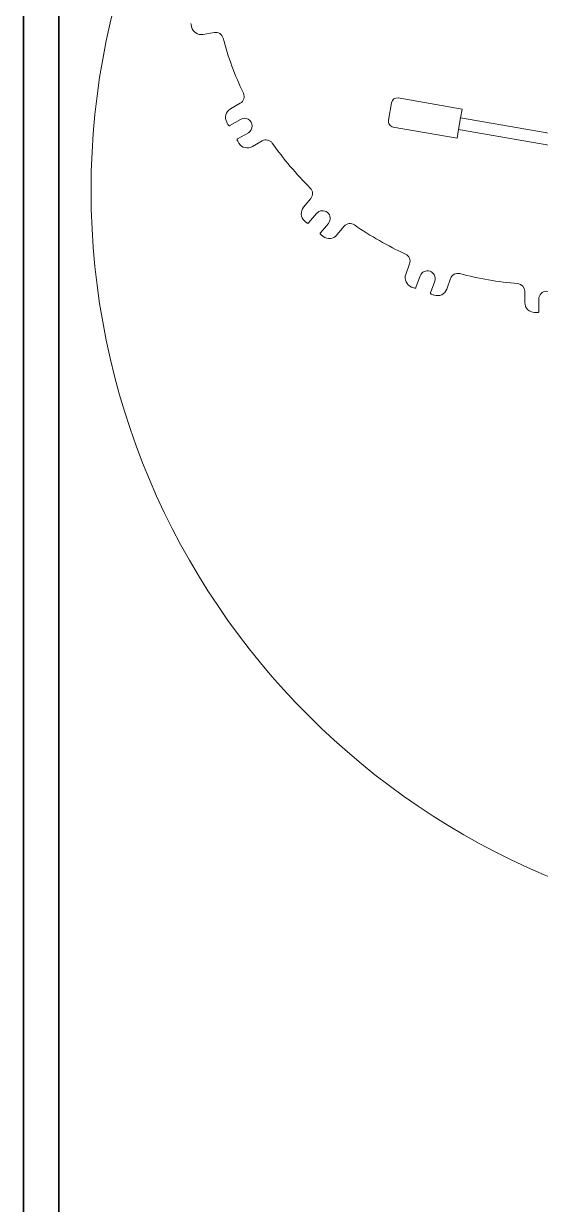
# Model space of a CAD drawing. Header units: inches. Extents: x 20 to 536, y 8 to 344.
# Drawn here: x 20 to 63.9, y 180.4 to 280.5 of the extents above; entities that cross this region are included whole.
import ezdxf

# ---------------------------------------------------------------- set-up
doc = ezdxf.new("R2010")
doc.units = ezdxf.units.IN
doc.header["$LTSCALE"] = 16
doc.header["$MEASUREMENT"] = 0
doc.layers.get('0').update_dxf_attribs({"lineweight": 25})
doc.layers.add('Border', color=7, linetype='Continuous', lineweight=35)
doc.layers.add('Visible', color=7, linetype='Continuous', lineweight=18)

# ---------------------------------------------------------------- blocks, each defined once
blk = doc.blocks.new('Borders 22x34_D')
at = {"layer": 'Border'}
for p, q in [((1.25, 21.5), (1.25, 0.5)), ((1.4375, 0.5), (1.4375, 21.3125))]:
    blk.add_line(p, q, dxfattribs=at)

msp = doc.modelspace()

# ---------------------------------------------------------------- linework, layer by layer
at = {"layer": 'Visible', "linetype": 'Continuous', "lineweight": 18}
for p, q in [((36.18816, 279.77324), (35.24713, 279.60355)), ((37.57421, 273.28628), (38.40046, 273.7676)), ((51.24492, 273.81134), (50.98731, 272.33363)), ((57.24164, 273.27349), (51.82336, 274.21805)), ((56.9411, 271.54949), (57.11284, 272.53463)), ((57.11284, 272.53463), (57.24164, 273.27349)), ((57.11284, 272.53463), (85.61302, 267.56626)), ((38.4266, 272.40564), (37.51862, 271.87671)), ((51.39402, 271.75519), (56.8123, 270.81063)), ((56.8123, 270.81063), (56.9411, 271.54949)), ((85.70525, 266.5351), (56.9411, 271.54949)), ((38.17801, 270.74476), (39.086, 271.27369)), ((40.25784, 270.57914), (39.4316, 270.09783)), ((43.77898, 264.95745), (44.39077, 265.69233)), ((44.88116, 264.42145), (44.20884, 263.61387)), ((45.21561, 262.77572), (45.88793, 263.5833)), ((47.22666, 263.33143), (46.61486, 262.59655)), ((52.45817, 259.25307), (52.78173, 260.15288)), ((53.67721, 259.12636), (53.32164, 258.13753)), ((54.55437, 257.69426), (54.90993, 258.68309)), ((56.25406, 258.90428), (55.93051, 258.00447)), ((62.56496, 256.86116), (62.56125, 257.81736)), ((63.75382, 257.15903), (63.75789, 256.10822))]:
    msp.add_line(p, q, dxfattribs=at)
msp.add_circle((88.73184, 266.37172), 63, dxfattribs=at)
for centre, radius, start, end in [((64.29416, 286.71634), 30.71, 191.6260209, 192.1411114), ((35.09717, 280.43513), 0.845, 192.1411114, 280.2222602), ((36.3044, 279.12864), 0.655, 15.1676899, 100.2222602), ((64.29416, 286.71634), 28.345, 195.1676899, 205.2768304), ((38.07076, 274.33357), 0.655, 300.2222602, 25.2768304), ((51.73749, 273.72547), 0.5, 80.1111301, 170.1111301), ((37.99955, 272.55614), 0.845, 120.2222602, 208.3034089), ((38.7563, 271.83967), 0.655, 300.2222602, 120.2222602), ((64.29416, 286.71634), 30.71, 208.3034089, 208.8184995), ((37.4708, 271.95879), 0.095, 208.8184995, 300.2222602), ((51.47988, 272.24776), 0.5, 170.1111301, 260.1111301), ((38.22583, 270.66268), 0.095, 120.2222602, 211.6260209), ((64.29416, 286.71634), 30.71, 211.6260209, 212.1411114), ((40.58754, 270.01317), 0.655, 35.1676899, 120.2222602), ((39.00626, 270.82798), 0.845, 212.1411114, 300.2222602), ((64.29416, 286.71634), 28.345, 215.1676899, 225.2768304), ((43.88738, 266.11141), 0.655, 320.2222602, 45.2768304), ((44.42839, 264.41681), 0.845, 140.2222602, 228.3034089), ((45.38454, 264.00238), 0.655, 320.2222602, 140.2222602), ((64.29416, 286.71634), 30.71, 228.3034089, 228.8184995), ((44.13582, 263.67465), 0.095, 228.8184995, 320.2222602), ((47.73004, 262.91235), 0.655, 55.1676899, 140.2222602), ((45.28862, 262.71494), 0.095, 140.2222602, 231.6260209), ((64.29416, 286.71634), 30.71, 231.6260209, 232.1411114), ((45.96545, 263.13719), 0.845, 232.1411114, 320.2222602), ((64.29416, 286.71634), 28.345, 235.1676899, 245.2768304), ((52.16537, 260.37451), 0.655, 340.2222602, 65.2768304), ((54.29357, 258.90473), 0.655, 340.2222602, 160.2222602), ((53.25333, 258.96714), 0.845, 160.2222602, 248.3034089), ((56.87043, 258.68265), 0.655, 75.1676899, 160.2222602), ((64.29416, 286.71634), 28.345, 255.1676899, 265.2768304), ((61.90626, 257.81482), 0.655, 0.2222602, 85.2768304), ((64.29416, 286.71634), 30.71, 248.3034089, 248.8184995), ((53.23224, 258.16968), 0.095, 248.8184995, 340.2222602), ((54.64376, 257.66212), 0.095, 160.2222602, 251.6260209), ((64.29416, 286.71634), 30.71, 251.6260209, 252.1411114), ((55.13535, 258.2904), 0.845, 252.1411114, 340.2222602), ((64.40881, 257.16157), 0.655, 0.2222602, 180.2222602), ((63.40996, 256.86444), 0.845, 180.2222602, 268.3034089), ((64.29416, 286.71634), 30.71, 268.3034089, 268.8184995), ((63.66289, 256.10785), 0.095, 268.8184995, 0.2222602)]:
    msp.add_arc(centre, radius, start, end, dxfattribs=at)

# ---------------------------------------------------------------- block references
at = {"xscale": 16, "yscale": 16, "zscale": 16}
msp.add_blockref('Borders 22x34_D', (0, 0), dxfattribs=at)

doc.saveas('drawing.dxf')
